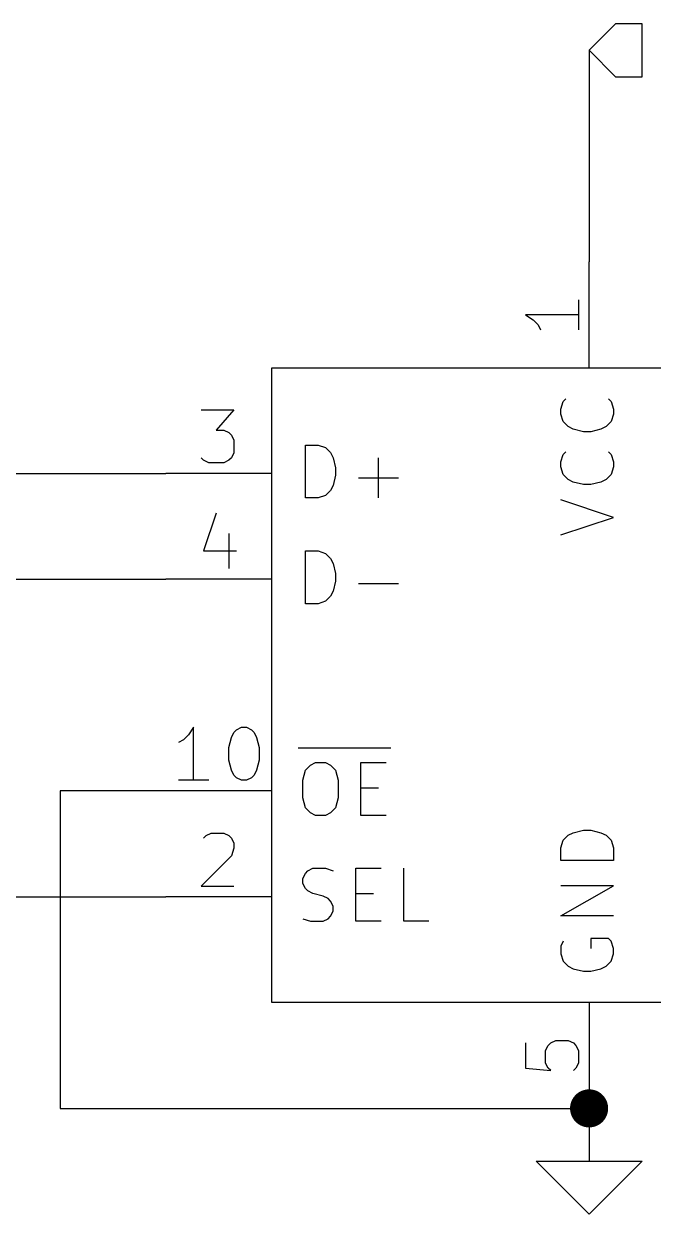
# Model space of a CAD drawing. Header units: millimetres. Extents: x 10 to 287, y -200 to -10.
# Drawn here: x 175.66 to 190.77, y -57.15 to -28.58 of the extents above; entities that cross this region are included whole.
import ezdxf

# ---------------------------------------------------------------- set-up
doc = ezdxf.new("R2010")
doc.units = ezdxf.units.MM
for name, color, linetype in [('GREENSIXTYFIVE', 129, 'CONTINUOUS'), ('LIGHTGREEN', 92, 'CONTINUOUS'), ('LIGHTRED', 12, 'CONTINUOUS'), ('RED', 14, 'CONTINUOUS'), ('WHITE', 250, 'CONTINUOUS'), ('YELLOWTHREE', 44, 'CONTINUOUS')]:
    doc.layers.add(name, color=color, linetype=linetype)

msp = doc.modelspace()

# ---------------------------------------------------------------- linework, layer by layer
at = {"layer": 'GREENSIXTYFIVE', "linetype": 'CONTINUOUS'}
for p, q in [((188.5475, -37.8218), (188.608, -37.6403)), ((188.5475, -37.8218), (188.608, -37.6403)), ((188.608, -37.6403), (188.6685, -37.5799)), ((188.608, -37.6403), (188.6685, -37.5799)), ((189.6966, -37.5799), (189.7571, -37.6403)), ((189.6966, -37.5799), (189.7571, -37.6403)), ((189.7571, -37.6403), (189.8175, -37.8218)), ((189.7571, -37.6403), (189.8175, -37.8218)), ((188.5475, -37.9427), (188.5475, -37.8218)), ((188.5475, -37.9427), (188.5475, -37.8218)), ((188.608, -38.1241), (188.5475, -37.9427)), ((188.608, -38.1241), (188.5475, -37.9427)), ((189.8175, -37.9427), (189.7571, -38.1241)), ((189.8175, -37.9427), (189.7571, -38.1241)), ((189.8175, -37.8218), (189.8175, -37.9427)), ((189.8175, -37.8218), (189.8175, -37.9427)), ((188.729, -38.2451), (188.608, -38.1241)), ((188.729, -38.2451), (188.608, -38.1241)), ((188.8499, -38.3056), (188.729, -38.2451)), ((188.8499, -38.3056), (188.729, -38.2451)), ((189.6361, -38.2451), (189.5151, -38.3056)), ((189.6361, -38.2451), (189.5151, -38.3056)), ((189.7571, -38.1241), (189.6361, -38.2451)), ((189.7571, -38.1241), (189.6361, -38.2451)), ((189.0918, -38.366), (188.8499, -38.3056)), ((189.0918, -38.366), (188.8499, -38.3056)), ((189.2732, -38.366), (189.0918, -38.366)), ((189.2732, -38.366), (189.0918, -38.366)), ((189.5151, -38.3056), (189.2732, -38.366)), ((189.5151, -38.3056), (189.2732, -38.366)), ((182.4203, -39.9575), (182.4203, -38.6875)), ((182.4203, -38.6875), (182.7227, -38.6875)), ((182.4203, -39.9575), (182.4203, -38.6875)), ((182.4203, -38.6875), (182.7227, -38.6875)), ((182.7227, -38.6875), (182.9041, -38.748)), ((182.7227, -38.6875), (182.9041, -38.748)), ((182.9041, -38.748), (183.0251, -38.869)), ((182.9041, -38.748), (183.0251, -38.869)), ((188.608, -38.9103), (188.6685, -38.8499)), ((188.608, -38.9103), (188.6685, -38.8499)), ((189.6966, -38.8499), (189.7571, -38.9103)), ((189.6966, -38.8499), (189.7571, -38.9103)), ((183.0251, -38.869), (183.0856, -38.9899)), ((183.0251, -38.869), (183.0856, -38.9899)), ((183.0856, -38.9899), (183.146, -39.2318)), ((183.0856, -38.9899), (183.146, -39.2318)), ((184.1741, -39.9575), (184.1741, -38.9899)), ((184.1741, -39.9575), (184.1741, -38.9899)), ((188.5475, -39.0918), (188.608, -38.9103)), ((188.5475, -39.0918), (188.608, -38.9103)), ((188.5475, -39.2127), (188.5475, -39.0918)), ((188.5475, -39.2127), (188.5475, -39.0918)), ((189.7571, -38.9103), (189.8175, -39.0918)), ((189.7571, -38.9103), (189.8175, -39.0918)), ((189.8175, -39.0918), (189.8175, -39.2127)), ((189.8175, -39.0918), (189.8175, -39.2127)), ((183.146, -39.4132), (183.0856, -39.6551)), ((183.146, -39.4132), (183.0856, -39.6551)), ((183.146, -39.2318), (183.146, -39.4132)), ((183.146, -39.2318), (183.146, -39.4132)), ((188.608, -39.3941), (188.5475, -39.2127)), ((188.608, -39.3941), (188.5475, -39.2127)), ((188.729, -39.5151), (188.608, -39.3941)), ((188.729, -39.5151), (188.608, -39.3941)), ((189.7571, -39.3941), (189.6361, -39.5151)), ((189.7571, -39.3941), (189.6361, -39.5151)), ((189.8175, -39.2127), (189.7571, -39.3941)), ((189.8175, -39.2127), (189.7571, -39.3941)), ((183.0856, -39.6551), (183.0251, -39.7761)), ((183.0856, -39.6551), (183.0251, -39.7761)), ((183.6903, -39.4737), (184.658, -39.4737)), ((183.6903, -39.4737), (184.658, -39.4737)), ((188.8499, -39.5756), (188.729, -39.5151)), ((188.8499, -39.5756), (188.729, -39.5151)), ((189.0918, -39.636), (188.8499, -39.5756)), ((189.0918, -39.636), (188.8499, -39.5756)), ((189.2732, -39.636), (189.0918, -39.636)), ((189.2732, -39.636), (189.0918, -39.636)), ((189.5151, -39.5756), (189.2732, -39.636)), ((189.5151, -39.5756), (189.2732, -39.636)), ((189.6361, -39.5151), (189.5151, -39.5756)), ((189.6361, -39.5151), (189.5151, -39.5756)), ((182.7227, -39.9575), (182.4203, -39.9575)), ((182.7227, -39.9575), (182.4203, -39.9575)), ((182.9041, -39.8971), (182.7227, -39.9575)), ((182.9041, -39.8971), (182.7227, -39.9575)), ((183.0251, -39.7761), (182.9041, -39.8971)), ((183.0251, -39.7761), (182.9041, -39.8971)), ((189.8175, -40.4223), (188.5475, -39.9989)), ((189.8175, -40.4223), (188.5475, -39.9989)), ((188.5475, -40.8456), (189.8175, -40.4223)), ((188.5475, -40.8456), (189.8175, -40.4223)), ((182.4203, -42.4975), (182.4203, -41.2275)), ((182.4203, -41.2275), (182.7227, -41.2275)), ((182.4203, -42.4975), (182.4203, -41.2275)), ((182.4203, -41.2275), (182.7227, -41.2275)), ((182.7227, -41.2275), (182.9041, -41.288)), ((182.7227, -41.2275), (182.9041, -41.288)), ((182.9041, -41.288), (183.0251, -41.409)), ((182.9041, -41.288), (183.0251, -41.409)), ((183.0251, -41.409), (183.0856, -41.5299)), ((183.0251, -41.409), (183.0856, -41.5299)), ((183.0856, -41.5299), (183.146, -41.7718)), ((183.0856, -41.5299), (183.146, -41.7718)), ((183.146, -41.9532), (183.0856, -42.1951)), ((183.146, -41.9532), (183.0856, -42.1951)), ((183.146, -41.7718), (183.146, -41.9532)), ((183.146, -41.7718), (183.146, -41.9532)), ((183.0856, -42.1951), (183.0251, -42.3161)), ((183.0856, -42.1951), (183.0251, -42.3161)), ((183.6903, -42.0137), (184.658, -42.0137)), ((183.6903, -42.0137), (184.658, -42.0137)), ((182.7227, -42.4975), (182.4203, -42.4975)), ((182.7227, -42.4975), (182.4203, -42.4975)), ((182.9041, -42.4371), (182.7227, -42.4975)), ((182.9041, -42.4371), (182.7227, -42.4975)), ((183.0251, -42.3161), (182.9041, -42.4371)), ((183.0251, -42.3161), (182.9041, -42.4371)), ((182.245, -45.955), (184.4705, -45.955)), ((182.245, -45.955), (184.4705, -45.955)), ((182.3599, -46.7309), (182.4203, -46.489)), ((182.3599, -46.7309), (182.4203, -46.489)), ((182.4203, -46.489), (182.5413, -46.368)), ((182.4203, -46.489), (182.5413, -46.368)), ((182.5413, -46.368), (182.6622, -46.3075)), ((182.5413, -46.368), (182.6622, -46.3075)), ((182.6622, -46.3075), (182.9041, -46.3075)), ((182.6622, -46.3075), (182.9041, -46.3075)), ((182.9041, -46.3075), (183.0251, -46.368)), ((182.9041, -46.3075), (183.0251, -46.368)), ((183.0251, -46.368), (183.146, -46.489)), ((183.0251, -46.368), (183.146, -46.489)), ((183.146, -46.489), (183.2065, -46.7309)), ((183.146, -46.489), (183.2065, -46.7309)), ((183.7508, -47.5775), (183.7508, -46.3075)), ((183.7508, -46.3075), (184.3556, -46.3075)), ((183.7508, -47.5775), (183.7508, -46.3075)), ((183.7508, -46.3075), (184.3556, -46.3075)), ((182.3599, -47.1542), (182.3599, -46.7309)), ((182.3599, -47.1542), (182.3599, -46.7309)), ((183.2065, -46.7309), (183.2065, -47.1542)), ((183.2065, -46.7309), (183.2065, -47.1542)), ((183.7508, -46.9123), (184.1742, -46.9123)), ((183.7508, -46.9123), (184.1742, -46.9123)), ((182.4203, -47.3961), (182.3599, -47.1542)), ((182.4203, -47.3961), (182.3599, -47.1542)), ((182.5413, -47.5171), (182.4203, -47.3961)), ((182.5413, -47.5171), (182.4203, -47.3961)), ((183.146, -47.3961), (183.0251, -47.5171)), ((183.146, -47.3961), (183.0251, -47.5171)), ((183.2065, -47.1542), (183.146, -47.3961)), ((183.2065, -47.1542), (183.146, -47.3961)), ((182.6622, -47.5775), (182.5413, -47.5171)), ((182.6622, -47.5775), (182.5413, -47.5171)), ((182.9041, -47.5775), (182.6622, -47.5775)), ((182.9041, -47.5775), (182.6622, -47.5775)), ((183.0251, -47.5171), (182.9041, -47.5775)), ((183.0251, -47.5171), (182.9041, -47.5775)), ((184.3556, -47.5775), (183.7508, -47.5775)), ((184.3556, -47.5775), (183.7508, -47.5775)), ((188.729, -48.0543), (188.8499, -47.9938)), ((188.729, -48.0543), (188.8499, -47.9938)), ((188.8499, -47.9938), (189.0918, -47.9334)), ((188.8499, -47.9938), (189.0918, -47.9334)), ((189.0918, -47.9334), (189.2732, -47.9334)), ((189.0918, -47.9334), (189.2732, -47.9334)), ((189.2732, -47.9334), (189.5151, -47.9938)), ((189.2732, -47.9334), (189.5151, -47.9938)), ((189.5151, -47.9938), (189.6361, -48.0543)), ((189.5151, -47.9938), (189.6361, -48.0543)), ((188.5475, -48.3567), (188.608, -48.1753)), ((188.5475, -48.3567), (188.608, -48.1753)), ((188.608, -48.1753), (188.729, -48.0543)), ((188.608, -48.1753), (188.729, -48.0543)), ((189.6361, -48.0543), (189.7571, -48.1753)), ((189.6361, -48.0543), (189.7571, -48.1753)), ((189.7571, -48.1753), (189.8175, -48.3567)), ((189.7571, -48.1753), (189.8175, -48.3567)), ((188.5475, -48.6591), (188.5475, -48.3567)), ((188.5475, -48.6591), (188.5475, -48.3567)), ((189.8175, -48.3567), (189.8175, -48.6591)), ((189.8175, -48.3567), (189.8175, -48.6591)), ((182.4808, -48.908), (182.6018, -48.8475)), ((182.4808, -48.908), (182.6018, -48.8475)), ((182.6018, -48.8475), (182.9041, -48.8475)), ((182.6018, -48.8475), (182.9041, -48.8475)), ((182.9041, -48.8475), (183.0856, -48.908)), ((182.9041, -48.8475), (183.0856, -48.908)), ((183.6298, -50.1175), (183.6298, -48.8475)), ((183.6298, -48.8475), (184.2346, -48.8475)), ((183.6298, -50.1175), (183.6298, -48.8475)), ((183.6298, -48.8475), (184.2346, -48.8475)), ((184.7788, -50.1175), (184.7788, -48.8475)), ((184.7788, -50.1175), (184.7788, -48.8475)), ((189.8175, -48.6591), (188.5475, -48.6591)), ((189.8175, -48.6591), (188.5475, -48.6591)), ((182.3599, -49.0894), (182.4203, -48.9685)), ((182.3599, -49.0894), (182.4203, -48.9685)), ((182.3599, -49.2104), (182.3599, -49.0894)), ((182.3599, -49.2104), (182.3599, -49.0894)), ((182.4203, -48.9685), (182.4808, -48.908)), ((182.4203, -48.9685), (182.4808, -48.908)), ((182.4203, -49.3313), (182.3599, -49.2104)), ((182.4203, -49.3313), (182.3599, -49.2104)), ((182.4808, -49.3918), (182.4203, -49.3313)), ((182.4808, -49.3918), (182.4203, -49.3313)), ((182.6018, -49.4523), (182.4808, -49.3918)), ((182.6018, -49.4523), (182.4808, -49.3918)), ((188.5475, -49.9896), (189.8175, -49.2639)), ((189.8175, -49.2639), (188.5475, -49.2639)), ((188.5475, -49.9896), (189.8175, -49.2639)), ((189.8175, -49.2639), (188.5475, -49.2639)), ((182.8437, -49.5128), (182.6018, -49.4523)), ((182.8437, -49.5128), (182.6018, -49.4523)), ((182.9646, -49.5732), (182.8437, -49.5128)), ((182.9646, -49.5732), (182.8437, -49.5128)), ((183.0251, -49.6337), (182.9646, -49.5732)), ((183.0251, -49.6337), (182.9646, -49.5732)), ((183.0856, -49.7547), (183.0251, -49.6337)), ((183.0856, -49.7547), (183.0251, -49.6337)), ((183.6298, -49.4523), (184.0532, -49.4523)), ((183.6298, -49.4523), (184.0532, -49.4523)), ((182.9646, -50.0571), (183.0251, -49.9966)), ((182.9646, -50.0571), (183.0251, -49.9966)), ((183.0251, -49.9966), (183.0856, -49.8756)), ((183.0251, -49.9966), (183.0856, -49.8756)), ((183.0856, -49.8756), (183.0856, -49.7547)), ((183.0856, -49.8756), (183.0856, -49.7547)), ((189.8175, -49.9896), (188.5475, -49.9896)), ((189.8175, -49.9896), (188.5475, -49.9896)), ((182.3599, -50.0571), (182.5413, -50.1175)), ((182.3599, -50.0571), (182.5413, -50.1175)), ((182.5413, -50.1175), (182.8437, -50.1175)), ((182.5413, -50.1175), (182.8437, -50.1175)), ((182.8437, -50.1175), (182.9646, -50.0571)), ((182.8437, -50.1175), (182.9646, -50.0571)), ((184.2346, -50.1175), (183.6298, -50.1175)), ((184.2346, -50.1175), (183.6298, -50.1175)), ((185.3836, -50.1175), (184.7788, -50.1175)), ((185.3836, -50.1175), (184.7788, -50.1175)), ((189.6966, -50.5339), (189.2732, -50.5339)), ((189.2732, -50.5339), (189.2732, -50.7758)), ((189.6966, -50.5339), (189.2732, -50.5339)), ((189.2732, -50.5339), (189.2732, -50.7758)), ((189.7571, -50.5943), (189.6966, -50.5339)), ((189.7571, -50.5943), (189.6966, -50.5339)), ((188.608, -50.5943), (188.5475, -50.7153)), ((188.608, -50.5943), (188.5475, -50.7153)), ((188.5475, -50.7153), (188.5475, -50.8967)), ((188.5475, -50.7153), (188.5475, -50.8967)), ((189.8175, -50.7758), (189.7571, -50.5943)), ((189.8175, -50.7758), (189.7571, -50.5943)), ((189.8175, -50.8967), (189.8175, -50.7758)), ((189.8175, -50.8967), (189.8175, -50.7758)), ((188.5475, -50.8967), (188.608, -51.0781)), ((188.5475, -50.8967), (188.608, -51.0781)), ((188.608, -51.0781), (188.729, -51.1991)), ((188.608, -51.0781), (188.729, -51.1991)), ((189.6361, -51.1991), (189.7571, -51.0781)), ((189.6361, -51.1991), (189.7571, -51.0781)), ((189.7571, -51.0781), (189.8175, -50.8967)), ((189.7571, -51.0781), (189.8175, -50.8967)), ((188.729, -51.1991), (188.8499, -51.2596)), ((188.729, -51.1991), (188.8499, -51.2596)), ((188.8499, -51.2596), (189.0918, -51.32)), ((188.8499, -51.2596), (189.0918, -51.32)), ((189.0918, -51.32), (189.2732, -51.32)), ((189.0918, -51.32), (189.2732, -51.32)), ((189.2732, -51.32), (189.5151, -51.2596)), ((189.2732, -51.32), (189.5151, -51.2596)), ((189.5151, -51.2596), (189.6361, -51.1991)), ((189.5151, -51.2596), (189.6361, -51.1991))]:
    msp.add_line(p, q, dxfattribs=at)
at = {"layer": 'LIGHTGREEN', "linetype": 'CONTINUOUS'}
for p, q in [((189.23, -29.21), (189.23, -34.29)), ((87.63, -39.37), (179.07, -39.37)), ((154.94, -41.91), (179.07, -41.91)), ((179.07, -46.99), (176.53, -46.99)), ((176.53, -46.99), (176.53, -54.61)), ((158.75, -49.53), (179.07, -49.53)), ((176.53, -54.61), (189.23, -54.61))]:
    msp.add_line(p, q, dxfattribs=at)
at = {"layer": 'LIGHTGREEN', "const_width": 0.4572}
msp.add_lwpolyline([(189.0014, -54.61, 1), (189.4586, -54.61, 1)], format="xyb", close=True, dxfattribs=at)
at = {"layer": 'LIGHTRED', "linetype": 'CONTINUOUS'}
for p, q in [((188.9729, -35.197), (188.9729, -35.9227)), ((188.9729, -35.197), (188.9729, -35.9227)), ((188.9729, -35.5599), (187.7029, -35.5599)), ((187.7029, -35.5599), (187.8844, -35.6808)), ((188.9729, -35.5599), (187.7029, -35.5599)), ((187.7029, -35.5599), (187.8844, -35.6808)), ((187.8844, -35.6808), (188.0053, -35.8018)), ((187.8844, -35.6808), (188.0053, -35.8018)), ((188.0053, -35.8018), (188.0658, -35.9227)), ((188.0053, -35.8018), (188.0658, -35.9227)), ((179.9167, -37.8429), (180.7029, -37.8429)), ((179.9167, -37.8429), (180.7029, -37.8429)), ((180.7029, -37.8429), (180.2795, -38.3267)), ((180.7029, -37.8429), (180.2795, -38.3267)), ((180.2795, -38.3267), (180.461, -38.3267)), ((180.2795, -38.3267), (180.461, -38.3267)), ((180.461, -38.3267), (180.5819, -38.3872)), ((180.461, -38.3267), (180.5819, -38.3872)), ((180.5819, -38.3872), (180.6424, -38.4477)), ((180.5819, -38.3872), (180.6424, -38.4477)), ((180.6424, -38.4477), (180.7029, -38.5686)), ((180.6424, -38.4477), (180.7029, -38.5686)), ((180.7029, -38.5686), (180.7029, -38.871)), ((180.7029, -38.5686), (180.7029, -38.871)), ((179.9772, -39.0525), (179.9167, -38.992)), ((179.9772, -39.0525), (179.9167, -38.992)), ((180.0981, -39.1129), (179.9772, -39.0525)), ((180.0981, -39.1129), (179.9772, -39.0525)), ((180.461, -39.1129), (180.0981, -39.1129)), ((180.461, -39.1129), (180.0981, -39.1129)), ((180.5819, -39.0525), (180.461, -39.1129)), ((180.5819, -39.0525), (180.461, -39.1129)), ((180.6424, -38.992), (180.5819, -39.0525)), ((180.6424, -38.992), (180.5819, -39.0525)), ((180.7029, -38.871), (180.6424, -38.992)), ((180.7029, -38.871), (180.6424, -38.992)), ((180.2795, -40.3225), (179.9772, -41.2296)), ((180.2795, -40.3225), (179.9772, -41.2296)), ((180.5819, -40.8063), (180.5819, -41.6529)), ((180.5819, -40.8063), (180.5819, -41.6529)), ((179.9772, -41.2296), (180.7633, -41.2296)), ((179.9772, -41.2296), (180.7633, -41.2296)), ((179.6143, -45.6444), (179.4933, -45.7653)), ((179.6143, -45.6444), (179.4933, -45.7653)), ((179.7352, -45.4629), (179.6143, -45.6444)), ((179.7352, -45.4629), (179.6143, -45.6444)), ((179.7352, -46.7329), (179.7352, -45.4629)), ((179.7352, -46.7329), (179.7352, -45.4629)), ((180.5819, -45.9467), (180.6423, -45.7048)), ((180.5819, -45.9467), (180.6423, -45.7048)), ((180.6423, -45.7048), (180.7028, -45.5839)), ((180.6423, -45.7048), (180.7028, -45.5839)), ((180.7028, -45.5839), (180.7633, -45.5234)), ((180.7028, -45.5839), (180.7633, -45.5234)), ((180.7633, -45.5234), (180.8842, -45.4629)), ((180.7633, -45.5234), (180.8842, -45.4629)), ((180.8842, -45.4629), (181.0052, -45.4629)), ((180.8842, -45.4629), (181.0052, -45.4629)), ((181.0052, -45.4629), (181.1261, -45.5234)), ((181.0052, -45.4629), (181.1261, -45.5234)), ((181.1261, -45.5234), (181.1866, -45.5839)), ((181.1261, -45.5234), (181.1866, -45.5839)), ((181.1866, -45.5839), (181.2471, -45.7048)), ((181.1866, -45.5839), (181.2471, -45.7048)), ((181.2471, -45.7048), (181.3076, -45.9467)), ((181.2471, -45.7048), (181.3076, -45.9467)), ((179.4933, -45.7653), (179.3724, -45.8258)), ((179.4933, -45.7653), (179.3724, -45.8258)), ((180.5819, -46.2491), (180.5819, -45.9467)), ((180.5819, -46.2491), (180.5819, -45.9467)), ((181.3076, -45.9467), (181.3076, -46.2491)), ((181.3076, -45.9467), (181.3076, -46.2491)), ((180.6423, -46.491), (180.5819, -46.2491)), ((180.6423, -46.491), (180.5819, -46.2491)), ((181.3076, -46.2491), (181.2471, -46.491)), ((181.3076, -46.2491), (181.2471, -46.491)), ((180.7028, -46.612), (180.6423, -46.491)), ((180.7028, -46.612), (180.6423, -46.491)), ((181.2471, -46.491), (181.1866, -46.612)), ((181.2471, -46.491), (181.1866, -46.612)), ((180.0981, -46.7329), (179.3724, -46.7329)), ((180.0981, -46.7329), (179.3724, -46.7329)), ((180.7633, -46.6725), (180.7028, -46.612)), ((180.7633, -46.6725), (180.7028, -46.612)), ((180.8842, -46.7329), (180.7633, -46.6725)), ((180.8842, -46.7329), (180.7633, -46.6725)), ((181.0052, -46.7329), (180.8842, -46.7329)), ((181.0052, -46.7329), (180.8842, -46.7329)), ((181.1261, -46.6725), (181.0052, -46.7329)), ((181.1261, -46.6725), (181.0052, -46.7329)), ((181.1866, -46.612), (181.1261, -46.6725)), ((181.1866, -46.612), (181.1261, -46.6725)), ((180.0376, -48.0634), (180.1586, -48.0029)), ((180.0376, -48.0634), (180.1586, -48.0029)), ((180.1586, -48.0029), (180.461, -48.0029)), ((180.1586, -48.0029), (180.461, -48.0029)), ((180.461, -48.0029), (180.5819, -48.0634)), ((180.461, -48.0029), (180.5819, -48.0634)), ((179.9772, -48.1239), (180.0376, -48.0634)), ((179.9772, -48.1239), (180.0376, -48.0634)), ((180.5819, -48.0634), (180.6424, -48.1239)), ((180.5819, -48.0634), (180.6424, -48.1239)), ((180.6424, -48.1239), (180.7029, -48.2448)), ((180.6424, -48.1239), (180.7029, -48.2448)), ((180.7029, -48.2448), (180.7029, -48.3658)), ((180.7029, -48.2448), (180.7029, -48.3658)), ((180.6424, -48.5472), (179.9167, -49.2729)), ((180.6424, -48.5472), (179.9167, -49.2729)), ((180.7029, -48.3658), (180.6424, -48.5472)), ((180.7029, -48.3658), (180.6424, -48.5472)), ((179.9167, -49.2729), (180.7029, -49.2729)), ((179.9167, -49.2729), (180.7029, -49.2729)), ((187.7029, -53.0375), (187.7029, -53.6423)), ((187.7029, -53.0375), (187.7029, -53.6423)), ((188.1867, -53.2189), (188.2472, -53.098)), ((188.1867, -53.2189), (188.2472, -53.098)), ((188.2472, -53.098), (188.3077, -53.0375)), ((188.2472, -53.098), (188.3077, -53.0375)), ((188.3077, -53.0375), (188.4286, -52.977)), ((188.3077, -53.0375), (188.4286, -52.977)), ((188.4286, -52.977), (188.731, -52.977)), ((188.4286, -52.977), (188.731, -52.977)), ((188.731, -52.977), (188.852, -53.0375)), ((188.731, -52.977), (188.852, -53.0375)), ((188.852, -53.0375), (188.9125, -53.098)), ((188.852, -53.0375), (188.9125, -53.098)), ((188.9125, -53.098), (188.9729, -53.2189)), ((188.9125, -53.098), (188.9729, -53.2189)), ((188.1867, -53.5213), (188.1867, -53.2189)), ((188.1867, -53.5213), (188.1867, -53.2189)), ((188.9729, -53.2189), (188.9729, -53.5213)), ((188.9729, -53.2189), (188.9729, -53.5213)), ((187.7029, -53.6423), (188.3077, -53.7027)), ((187.7029, -53.6423), (188.3077, -53.7027)), ((188.2472, -53.6423), (188.1867, -53.5213)), ((188.2472, -53.6423), (188.1867, -53.5213)), ((188.3077, -53.7027), (188.2472, -53.6423)), ((188.3077, -53.7027), (188.2472, -53.6423)), ((188.9125, -53.6423), (188.852, -53.7027)), ((188.9125, -53.6423), (188.852, -53.7027)), ((188.9729, -53.5213), (188.9125, -53.6423)), ((188.9729, -53.5213), (188.9125, -53.6423))]:
    msp.add_line(p, q, dxfattribs=at)
at = {"layer": 'RED', "linetype": 'CONTINUOUS'}
for p, q in [((189.23, -36.83), (189.23, -34.29)), ((189.23, -36.83), (189.23, -34.29)), ((181.61, -52.07), (181.61, -36.83)), ((181.61, -36.83), (196.85, -36.83)), ((181.61, -39.37), (179.07, -39.37)), ((181.61, -39.37), (179.07, -39.37)), ((181.61, -41.91), (179.07, -41.91)), ((181.61, -41.91), (179.07, -41.91)), ((181.61, -46.99), (179.07, -46.99)), ((181.61, -46.99), (179.07, -46.99)), ((181.61, -49.53), (179.07, -49.53)), ((181.61, -49.53), (179.07, -49.53)), ((196.85, -52.07), (181.61, -52.07)), ((189.23, -52.07), (189.23, -54.61)), ((189.23, -52.07), (189.23, -54.61)), ((189.23, -54.61), (189.23, -55.88)), ((189.23, -57.15), (187.96, -55.88)), ((187.96, -55.88), (189.23, -55.88)), ((189.23, -55.88), (190.5, -55.88)), ((190.5, -55.88), (189.23, -57.15))]:
    msp.add_line(p, q, dxfattribs=at)
at = {"layer": 'WHITE', "linetype": 'CONTINUOUS'}
for p, q in [((181.61, -52.07), (181.61, -36.83)), ((181.61, -36.83), (196.85, -36.83)), ((196.85, -52.07), (181.61, -52.07))]:
    msp.add_line(p, q, dxfattribs=at)
at = {"layer": 'YELLOWTHREE', "linetype": 'CONTINUOUS'}
for p, q in [((189.865, -28.575), (189.23, -29.21)), ((190.5, -28.575), (189.865, -28.575)), ((190.5, -29.845), (190.5, -28.575)), ((189.23, -29.21), (189.865, -29.845)), ((189.865, -29.845), (190.5, -29.845))]:
    msp.add_line(p, q, dxfattribs=at)

doc.saveas('drawing.dxf')
